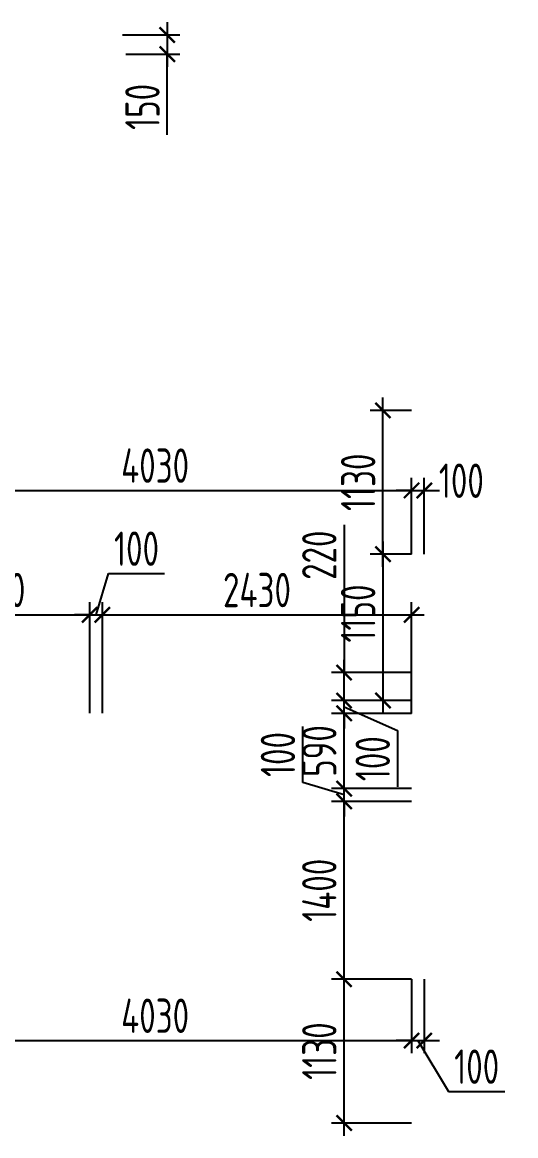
# Model space of a CAD drawing. Header units: millimetres. Extents: x -350007 to 536090, y -888 to 198380.
# Drawn here: x -56154 to -52278, y 118701 to 127451 of the extents above; entities that cross this region are included whole.
import ezdxf

# ---------------------------------------------------------------- set-up
doc = ezdxf.new("R2010")
doc.units = ezdxf.units.MM
doc.layers.add('АР_Размеры нов.', color=15, linetype='Continuous', lineweight=0)
doc.styles.add('ISOCPEUR', font='isocpeur.ttf', dxfattribs={"width": 0.7})
doc.dimstyles.new('R_100', dxfattribs={"dimtxt": 270, "dimasz": 120, "dimexe": 100, "dimexo": 0, "dimgap": 60, "dimtad": 1, "dimdec": 0, "dimrnd": 5, "dimzin": 0, "dimdsep": 46, "dimtxsty": 'ISOCPEUR', "dimblk": 'ARCHTICK', "dimcen": 0, "dimdle": 100, "dimclrd": 256, "dimclre": 256, "dimclrt": 256, "dimadec": 0, "dimazin": 0, "dimtfac": 2, "dimtdec": 0, "dimtofl": 0, "dimtmove": 1, "dimatfit": 3, "dimfxl": 1, "dimtvp": 3, "dimtolj": 1, "dimtzin": 0, "dimarcsym": 0})

# ---------------------------------------------------------------- blocks, each defined once
blk = doc.blocks.new('_ArchTick')
at = {"color": 0, "linetype": 'ByBlock', "const_width": 0.15}
blk.add_lwpolyline([(-0.5, -0.5), (0.5, 0.5)], dxfattribs=at)
blk = doc.blocks.new('*D2605')
at = {"layer": 'Defpoints', "color": 0, "ltscale": 100, "transparency": 16777216}
for p in [(-53625.7, 119930.7), (-53095.8, 119930.7), (-53095.8, 118800.7)]:
    blk.add_point(p, dxfattribs=at)
at = {"layer": 'АР_Размеры нов.', "lineweight": -2, "ltscale": 100, "transparency": 16777216}
for p, q in [((-53625.7, 118700.7), (-53625.7, 120030.7)), ((-53095.8, 119930.7), (-53725.7, 119930.7)), ((-53095.8, 118800.7), (-53725.7, 118800.7))]:
    blk.add_line(p, q, dxfattribs=at)
at = {"layer": 'АР_Размеры нов.', "lineweight": -2, "ltscale": 100, "transparency": 16777216, "xscale": 120, "yscale": 120, "zscale": 120}
for p, rotation in [((-53625.7, 119930.7), 90), ((-53625.7, 118800.7), 270)]:
    blk.add_blockref('_ArchTick', p, dxfattribs=dict(at, rotation=rotation))
at = {"layer": 'АР_Размеры нов.', "ltscale": 100, "transparency": 16777216, "insert": (-53820.7, 119365.7), "char_height": 270, "attachment_point": 5, "rotation": 90, "style": 'ISOCPEUR'}
blk.add_mtext('\\A1;1130', dxfattribs=at)
blk = doc.blocks.new('*D2606')
at = {"layer": 'Defpoints', "color": 0, "ltscale": 100, "transparency": 16777216}
for p in [(-53320.5, 124400.7), (-53095.8, 124400.7), (-53095.8, 123270.7)]:
    blk.add_point(p, dxfattribs=at)
at = {"layer": 'АР_Размеры нов.', "lineweight": -2, "ltscale": 100, "transparency": 16777216}
for p, q in [((-53320.5, 123170.7), (-53320.5, 124500.7)), ((-53095.8, 124400.7), (-53420.5, 124400.7)), ((-53095.8, 123270.7), (-53420.5, 123270.7))]:
    blk.add_line(p, q, dxfattribs=at)
at = {"layer": 'АР_Размеры нов.', "lineweight": -2, "ltscale": 100, "transparency": 16777216, "xscale": 120, "yscale": 120, "zscale": 120}
for p, rotation in [((-53320.5, 124400.7), 90), ((-53320.5, 123270.7), 270)]:
    blk.add_blockref('_ArchTick', p, dxfattribs=dict(at, rotation=rotation))
at = {"layer": 'АР_Размеры нов.', "ltscale": 100, "transparency": 16777216, "insert": (-53515.5, 123835.7), "char_height": 270, "attachment_point": 5, "rotation": 90, "style": 'ISOCPEUR'}
blk.add_mtext('\\A1;1130', dxfattribs=at)
blk = doc.blocks.new('*D2830')
at = {"layer": 'Defpoints', "color": 0, "ltscale": 100, "transparency": 16777216}
for p in [(-53095.8, 123270.7), (-53320.5, 122120.4), (-53095.8, 122120.4)]:
    blk.add_point(p, dxfattribs=at)
at = {"layer": 'АР_Размеры нов.', "lineweight": -2, "ltscale": 100, "transparency": 16777216}
for p, q in [((-53320.5, 123370.7), (-53320.5, 122020.4)), ((-53095.8, 123270.7), (-53420.5, 123270.7)), ((-53095.8, 122120.4), (-53420.5, 122120.4))]:
    blk.add_line(p, q, dxfattribs=at)
at = {"layer": 'АР_Размеры нов.', "lineweight": -2, "ltscale": 100, "transparency": 16777216, "xscale": 120, "yscale": 120, "zscale": 120}
for p, rotation in [((-53320.5, 123270.7), 90), ((-53320.5, 122120.4), 270)]:
    blk.add_blockref('_ArchTick', p, dxfattribs=dict(at, rotation=rotation))
at = {"layer": 'АР_Размеры нов.', "ltscale": 100, "transparency": 16777216, "insert": (-53515.5, 122804.6), "char_height": 270, "attachment_point": 5, "rotation": 90, "style": 'ISOCPEUR'}
blk.add_mtext('\\A1;1150', dxfattribs=at)
blk = doc.blocks.new('*D2831')
at = {"layer": 'Defpoints', "color": 0, "ltscale": 100, "transparency": 16777216}
for p in [(-53625.7, 121328.5), (-53095.8, 121328.5), (-53095.8, 119930.7)]:
    blk.add_point(p, dxfattribs=at)
at = {"layer": 'АР_Размеры нов.', "lineweight": -2, "ltscale": 100, "transparency": 16777216}
for p, q in [((-53625.7, 119830.7), (-53625.7, 121428.5)), ((-53095.8, 121328.5), (-53725.7, 121328.5)), ((-53095.8, 119930.7), (-53725.7, 119930.7))]:
    blk.add_line(p, q, dxfattribs=at)
at = {"layer": 'АР_Размеры нов.', "lineweight": -2, "ltscale": 100, "transparency": 16777216, "xscale": 120, "yscale": 120, "zscale": 120}
for p, rotation in [((-53625.7, 121328.5), 90), ((-53625.7, 119930.7), 270)]:
    blk.add_blockref('_ArchTick', p, dxfattribs=dict(at, rotation=rotation))
at = {"layer": 'АР_Размеры нов.', "ltscale": 100, "transparency": 16777216, "insert": (-53820.7, 120629.6), "char_height": 270, "attachment_point": 5, "rotation": 90, "style": 'ISOCPEUR'}
blk.add_mtext('\\A1;1400', dxfattribs=at)
blk = doc.blocks.new('*D2074')
at = {"layer": 'Defpoints', "color": 0, "ltscale": 500, "transparency": 16777216}
for p in [(-53095.8, 123771.8), (-57125.8, 123340.3), (-53095.8, 123270.7)]:
    blk.add_point(p, dxfattribs=at)
at = {"layer": 'АР_Размеры нов.', "lineweight": -2, "ltscale": 500, "transparency": 16777216}
for p, q in [((-57125.8, 123340.3), (-57125.8, 123871.8)), ((-53095.8, 123270.7), (-53095.8, 123871.8)), ((-57225.8, 123771.8), (-52995.8, 123771.8))]:
    blk.add_line(p, q, dxfattribs=at)
at = {"layer": 'АР_Размеры нов.', "lineweight": -2, "ltscale": 500, "transparency": 16777216, "xscale": 120, "yscale": 120, "zscale": 120, "rotation": 180}
blk.add_blockref('_ArchTick', (-57125.8, 123771.8), dxfattribs=at)
at = {"layer": 'АР_Размеры нов.', "lineweight": -2, "ltscale": 500, "transparency": 16777216, "xscale": 120, "yscale": 120, "zscale": 120}
blk.add_blockref('_ArchTick', (-53095.8, 123771.8), dxfattribs=at)
at = {"layer": 'АР_Размеры нов.', "lineweight": 13, "ltscale": 500, "transparency": 16777216, "insert": (-55110.8, 123966.8), "char_height": 270, "attachment_point": 5, "style": 'ISOCPEUR'}
blk.add_mtext('\\A1;4030', dxfattribs=at)
blk = doc.blocks.new('*D2075')
at = {"layer": 'Defpoints', "color": 0, "ltscale": 500, "transparency": 16777216}
for p in [(-52995.8, 123771.8), (-53095.8, 123270.7), (-52995.8, 123270.7)]:
    blk.add_point(p, dxfattribs=at)
at = {"layer": 'АР_Размеры нов.', "lineweight": -2, "ltscale": 500, "transparency": 16777216}
for p, q in [((-53095.8, 123270.7), (-53095.8, 123871.8)), ((-52995.8, 123270.7), (-52995.8, 123871.8)), ((-53095.8, 123771.8), (-53215.8, 123771.8)), ((-52995.8, 123771.8), (-52875.8, 123771.8))]:
    blk.add_line(p, q, dxfattribs=at)
at = {"layer": 'АР_Размеры нов.', "lineweight": -2, "ltscale": 500, "transparency": 16777216, "xscale": 120, "yscale": 120, "zscale": 120}
blk.add_blockref('_ArchTick', (-53095.8, 123771.8), dxfattribs=at)
at = {"layer": 'АР_Размеры нов.', "lineweight": -2, "ltscale": 500, "transparency": 16777216, "xscale": 120, "yscale": 120, "zscale": 120, "rotation": 180}
blk.add_blockref('_ArchTick', (-52995.8, 123771.8), dxfattribs=at)
at = {"layer": 'АР_Размеры нов.', "lineweight": 13, "ltscale": 500, "transparency": 16777216, "insert": (-52704.6, 123847.8), "char_height": 270, "attachment_point": 5, "style": 'ISOCPEUR'}
blk.add_mtext('\\A1;100', dxfattribs=at)
blk = doc.blocks.new('*D2192')
at = {"layer": 'Defpoints', "color": 0, "ltscale": 500, "transparency": 16777216}
for p in [(-57125.8, 120126.2), (-53095.8, 119930.7), (-53095.8, 119448.4)]:
    blk.add_point(p, dxfattribs=at)
at = {"layer": 'АР_Размеры нов.', "lineweight": -2, "ltscale": 500, "transparency": 16777216}
for p, q in [((-57125.8, 120126.2), (-57125.8, 119348.4)), ((-53095.8, 119930.7), (-53095.8, 119348.4)), ((-57225.8, 119448.4), (-52995.8, 119448.4))]:
    blk.add_line(p, q, dxfattribs=at)
at = {"layer": 'АР_Размеры нов.', "lineweight": -2, "ltscale": 500, "transparency": 16777216, "xscale": 120, "yscale": 120, "zscale": 120, "rotation": 180}
blk.add_blockref('_ArchTick', (-57125.8, 119448.4), dxfattribs=at)
at = {"layer": 'АР_Размеры нов.', "lineweight": -2, "ltscale": 500, "transparency": 16777216, "xscale": 120, "yscale": 120, "zscale": 120}
blk.add_blockref('_ArchTick', (-53095.8, 119448.4), dxfattribs=at)
at = {"layer": 'АР_Размеры нов.', "lineweight": 13, "ltscale": 500, "transparency": 16777216, "insert": (-55110.8, 119643.4), "char_height": 270, "attachment_point": 5, "style": 'ISOCPEUR'}
blk.add_mtext('\\A1;4030', dxfattribs=at)
blk = doc.blocks.new('*D2193')
at = {"layer": 'Defpoints', "color": 0, "ltscale": 500, "transparency": 16777216}
for p in [(-53095.8, 119930.7), (-52995.8, 119930.7), (-52995.8, 119448.4)]:
    blk.add_point(p, dxfattribs=at)
at = {"layer": 'АР_Размеры нов.', "lineweight": -2, "ltscale": 500, "transparency": 16777216}
for p, q in [((-53095.8, 119930.7), (-53095.8, 119348.4)), ((-52995.8, 119930.7), (-52995.8, 119348.4)), ((-53095.8, 119448.4), (-53215.8, 119448.4)), ((-53095.8, 119448.4), (-52995.8, 119448.4)), ((-53045.8, 119448.4), (-52804.8, 119048.4)), ((-52995.8, 119448.4), (-52875.8, 119448.4)), ((-52804.8, 119048.4), (-52363.5, 119048.4))]:
    blk.add_line(p, q, dxfattribs=at)
at = {"layer": 'АР_Размеры нов.', "lineweight": -2, "ltscale": 500, "transparency": 16777216, "xscale": 120, "yscale": 120, "zscale": 120}
blk.add_blockref('_ArchTick', (-53095.8, 119448.4), dxfattribs=at)
at = {"layer": 'АР_Размеры нов.', "lineweight": -2, "ltscale": 500, "transparency": 16777216, "xscale": 120, "yscale": 120, "zscale": 120, "rotation": 180}
blk.add_blockref('_ArchTick', (-52995.8, 119448.4), dxfattribs=at)
at = {"layer": 'АР_Размеры нов.', "lineweight": 13, "ltscale": 500, "transparency": 16777216, "insert": (-52584.2, 119243.4), "char_height": 270, "attachment_point": 5, "style": 'ISOCPEUR'}
blk.add_mtext('\\A1;100', dxfattribs=at)
blk = doc.blocks.new('*D2458')
at = {"layer": 'Defpoints', "color": 0, "ltscale": 500, "transparency": 16777216}
for p in [(-55624.9, 122794), (-57125.8, 122020.3), (-55624.9, 122020.3)]:
    blk.add_point(p, dxfattribs=at)
at = {"layer": 'АР_Размеры нов.', "lineweight": -2, "ltscale": 500, "transparency": 16777216}
for p, q in [((-57125.8, 122020.3), (-57125.8, 122894)), ((-55624.9, 122020.3), (-55624.9, 122894)), ((-57225.8, 122794), (-55524.9, 122794))]:
    blk.add_line(p, q, dxfattribs=at)
at = {"layer": 'АР_Размеры нов.', "lineweight": -2, "ltscale": 500, "transparency": 16777216, "xscale": 120, "yscale": 120, "zscale": 120, "rotation": 180}
blk.add_blockref('_ArchTick', (-57125.8, 122794), dxfattribs=at)
at = {"layer": 'АР_Размеры нов.', "lineweight": -2, "ltscale": 500, "transparency": 16777216, "xscale": 120, "yscale": 120, "zscale": 120}
blk.add_blockref('_ArchTick', (-55624.9, 122794), dxfattribs=at)
at = {"layer": 'АР_Размеры нов.', "lineweight": 13, "ltscale": 500, "transparency": 16777216, "insert": (-56375.3, 122989), "char_height": 270, "attachment_point": 5, "style": 'ISOCPEUR'}
blk.add_mtext('\\A1;1500', dxfattribs=at)
blk = doc.blocks.new('*D2459')
at = {"layer": 'Defpoints', "color": 0, "ltscale": 500, "transparency": 16777216}
for p in [(-55524.9, 122794), (-55624.9, 122020.2), (-55524.9, 122020.3)]:
    blk.add_point(p, dxfattribs=at)
at = {"layer": 'АР_Размеры нов.', "lineweight": -2, "ltscale": 500, "transparency": 16777216}
for p, q in [((-55574.9, 122794), (-55477.4, 123119)), ((-55477.4, 123119), (-55036.1, 123119)), ((-55624.9, 122020.2), (-55624.9, 122894)), ((-55524.9, 122020.3), (-55524.9, 122894)), ((-55624.9, 122794), (-55744.9, 122794)), ((-55624.9, 122794), (-55524.9, 122794)), ((-55524.9, 122794), (-55404.9, 122794))]:
    blk.add_line(p, q, dxfattribs=at)
at = {"layer": 'АР_Размеры нов.', "lineweight": -2, "ltscale": 500, "transparency": 16777216, "xscale": 120, "yscale": 120, "zscale": 120}
blk.add_blockref('_ArchTick', (-55624.9, 122794), dxfattribs=at)
at = {"layer": 'АР_Размеры нов.', "lineweight": -2, "ltscale": 500, "transparency": 16777216, "xscale": 120, "yscale": 120, "zscale": 120, "rotation": 180}
blk.add_blockref('_ArchTick', (-55524.9, 122794), dxfattribs=at)
at = {"layer": 'АР_Размеры нов.', "lineweight": 13, "ltscale": 500, "transparency": 16777216, "insert": (-55256.7, 123314), "char_height": 270, "attachment_point": 5, "style": 'ISOCPEUR'}
blk.add_mtext('\\A1;100', dxfattribs=at)
blk = doc.blocks.new('*D2460')
at = {"layer": 'Defpoints', "color": 0, "ltscale": 500, "transparency": 16777216}
for p in [(-53095.8, 122794), (-55524.9, 122020.3), (-53095.8, 122019.9)]:
    blk.add_point(p, dxfattribs=at)
at = {"layer": 'АР_Размеры нов.', "lineweight": -2, "ltscale": 500, "transparency": 16777216}
for p, q in [((-55524.9, 122020.3), (-55524.9, 122894)), ((-53095.8, 122019.9), (-53095.8, 122894)), ((-55624.9, 122794), (-52995.8, 122794))]:
    blk.add_line(p, q, dxfattribs=at)
at = {"layer": 'АР_Размеры нов.', "lineweight": -2, "ltscale": 500, "transparency": 16777216, "xscale": 120, "yscale": 120, "zscale": 120, "rotation": 180}
blk.add_blockref('_ArchTick', (-55524.9, 122794), dxfattribs=at)
at = {"layer": 'АР_Размеры нов.', "lineweight": -2, "ltscale": 500, "transparency": 16777216, "xscale": 120, "yscale": 120, "zscale": 120}
blk.add_blockref('_ArchTick', (-53095.8, 122794), dxfattribs=at)
at = {"layer": 'АР_Размеры нов.', "lineweight": 13, "ltscale": 500, "transparency": 16777216, "insert": (-54310.3, 122989), "char_height": 270, "attachment_point": 5, "style": 'ISOCPEUR'}
blk.add_mtext('\\A1;2430', dxfattribs=at)
blk = doc.blocks.new('*D3148')
at = {"layer": 'Defpoints', "color": 0, "transparency": 16777216}
for p in [(-53625.7, 121428.2), (-53095.8, 121428.2), (-53095.8, 121328.5)]:
    blk.add_point(p, dxfattribs=at)
at = {"layer": 'АР_Размеры нов.', "lineweight": -2, "transparency": 16777216}
for p, q in [((-53950.7, 121475.8), (-53950.7, 121917.1)), ((-53625.7, 121428.2), (-53625.7, 121548.2)), ((-53625.7, 121378.3), (-53950.7, 121475.8)), ((-53095.8, 121428.2), (-53725.7, 121428.2)), ((-53625.7, 121328.5), (-53625.7, 121428.2)), ((-53095.8, 121328.5), (-53725.7, 121328.5)), ((-53625.7, 121328.5), (-53625.7, 121208.5))]:
    blk.add_line(p, q, dxfattribs=at)
at = {"layer": 'АР_Размеры нов.', "lineweight": -2, "transparency": 16777216, "xscale": 120, "yscale": 120, "zscale": 120}
for p, rotation in [((-53625.7, 121428.2), 270), ((-53625.7, 121328.5), 90)]:
    blk.add_blockref('_ArchTick', p, dxfattribs=dict(at, rotation=rotation))
at = {"layer": 'АР_Размеры нов.', "transparency": 16777216, "insert": (-54145.7, 121696.5), "char_height": 270, "attachment_point": 5, "rotation": 90, "style": 'ISOCPEUR'}
blk.add_mtext('\\A1;100', dxfattribs=at)
blk = doc.blocks.new('*D3149')
at = {"layer": 'Defpoints', "color": 0, "transparency": 16777216}
for p in [(-53625.7, 122019.9), (-53095.8, 122019.9), (-53095.8, 121428.2)]:
    blk.add_point(p, dxfattribs=at)
at = {"layer": 'АР_Размеры нов.', "lineweight": -2, "transparency": 16777216}
for p, q in [((-53625.7, 121328.2), (-53625.7, 122119.9)), ((-53095.8, 122019.9), (-53725.7, 122019.9)), ((-53095.8, 121428.2), (-53725.7, 121428.2))]:
    blk.add_line(p, q, dxfattribs=at)
at = {"layer": 'АР_Размеры нов.', "lineweight": -2, "transparency": 16777216, "xscale": 120, "yscale": 120, "zscale": 120}
for p, rotation in [((-53625.7, 122019.9), 90), ((-53625.7, 121428.2), 270)]:
    blk.add_blockref('_ArchTick', p, dxfattribs=dict(at, rotation=rotation))
at = {"layer": 'АР_Размеры нов.', "transparency": 16777216, "insert": (-53820.7, 121724), "char_height": 270, "attachment_point": 5, "rotation": 90, "style": 'ISOCPEUR'}
blk.add_mtext('\\A1;590', dxfattribs=at)
blk = doc.blocks.new('*D3150')
at = {"layer": 'Defpoints', "color": 0, "transparency": 16777216}
for p in [(-53625.7, 122120.4), (-53095.8, 122120.4), (-53095.8, 122019.9)]:
    blk.add_point(p, dxfattribs=at)
at = {"layer": 'АР_Размеры нов.', "lineweight": -2, "transparency": 16777216}
for p, q in [((-53625.7, 122120.4), (-53625.7, 122240.4)), ((-53095.8, 122120.4), (-53725.7, 122120.4)), ((-53625.7, 122019.9), (-53625.7, 122120.4)), ((-53625.7, 122070.1), (-53205.8, 121884.1)), ((-53095.8, 122019.9), (-53725.7, 122019.9)), ((-53625.7, 122019.9), (-53625.7, 121899.9)), ((-53205.8, 121884.1), (-53205.8, 121442.8))]:
    blk.add_line(p, q, dxfattribs=at)
at = {"layer": 'АР_Размеры нов.', "lineweight": -2, "transparency": 16777216, "xscale": 120, "yscale": 120, "zscale": 120}
for p, rotation in [((-53625.7, 122120.4), 270), ((-53625.7, 122019.9), 90)]:
    blk.add_blockref('_ArchTick', p, dxfattribs=dict(at, rotation=rotation))
at = {"layer": 'АР_Размеры нов.', "transparency": 16777216, "insert": (-53400.8, 121663.5), "char_height": 270, "attachment_point": 5, "rotation": 90, "style": 'ISOCPEUR'}
blk.add_mtext('\\A1;100', dxfattribs=at)
blk = doc.blocks.new('*D3151')
at = {"layer": 'Defpoints', "color": 0, "transparency": 16777216}
for p in [(-53625.7, 122340.7), (-53095.8, 122340.7), (-53095.8, 122120.4)]:
    blk.add_point(p, dxfattribs=at)
at = {"layer": 'АР_Размеры нов.', "lineweight": -2, "transparency": 16777216}
for p, q in [((-53625.7, 123502.1), (-53625.7, 122340.7)), ((-53625.7, 122020.4), (-53625.7, 122440.7)), ((-53095.8, 122340.7), (-53725.7, 122340.7)), ((-53095.8, 122120.4), (-53725.7, 122120.4))]:
    blk.add_line(p, q, dxfattribs=at)
at = {"layer": 'АР_Размеры нов.', "lineweight": -2, "transparency": 16777216, "xscale": 120, "yscale": 120, "zscale": 120}
for p, rotation in [((-53625.7, 122340.7), 90), ((-53625.7, 122120.4), 270)]:
    blk.add_blockref('_ArchTick', p, dxfattribs=dict(at, rotation=rotation))
at = {"layer": 'АР_Размеры нов.', "transparency": 16777216, "insert": (-53820.7, 123262.5), "char_height": 270, "attachment_point": 5, "rotation": 90, "style": 'ISOCPEUR'}
blk.add_mtext('\\A1;220', dxfattribs=at)
blk = doc.blocks.new('*D4104')
at = {"layer": 'Defpoints', "color": 0, "transparency": 16777216}
for p in [(-55365.8, 127350.7), (-55340.8, 127200), (-55015.4, 127200)]:
    blk.add_point(p, dxfattribs=at)
at = {"layer": 'АР_Размеры нов.', "lineweight": -2, "transparency": 16777216}
for p, q in [((-55015.4, 127450.7), (-55015.4, 127100)), ((-55365.8, 127350.7), (-54915.4, 127350.7)), ((-55340.8, 127200), (-54915.4, 127200)), ((-55015.4, 126565), (-55015.4, 127200))]:
    blk.add_line(p, q, dxfattribs=at)
at = {"layer": 'АР_Размеры нов.', "lineweight": -2, "transparency": 16777216, "xscale": 120, "yscale": 120, "zscale": 120}
for p, rotation in [((-55015.4, 127350.7), 90), ((-55015.4, 127200), 270)]:
    blk.add_blockref('_ArchTick', p, dxfattribs=dict(at, rotation=rotation))
at = {"layer": 'АР_Размеры нов.', "transparency": 16777216, "insert": (-55210.4, 126785.7), "char_height": 270, "attachment_point": 5, "rotation": 90, "style": 'ISOCPEUR'}
blk.add_mtext('\\A1;150', dxfattribs=at)

msp = doc.modelspace()

# ---------------------------------------------------------------- dimensions: what is measured, and where the dimension line sits
at = {"layer": 'АР_Размеры нов.'}
for base, p1, p2, override, picture, middle in [((-55015.4, 127200), (-55365.8, 127350.7), (-55340.8, 127200), {"dimpost": '\\X'}, '*D4104', (-54824.1, 126785.7)), ((-53625.7, 122340.7), (-53095.8, 122120.4), (-53095.8, 122340.7), {"dimpost": '\\X', "dimfxl": 2.5, "dimarcsym": 2}, '*D3151', (-53796.2, 123262.5)), ((-53625.697, 122120.371), (-53095.7591, 122019.9064), (-53095.7591, 122120.371), {"dimpost": '\\X', "dimfxl": 2.5, "dimarcsym": 2}, '*D3150', (-53205.7644, 121824.1124))]:
    dim = msp.add_linear_dim(base=base, p1=p1, p2=p2, angle=90, dimstyle='R_100', override=override, dxfattribs=at)
    dim.commit()
    dim.dimension.update_dxf_attribs({"geometry": picture, "text_midpoint": middle, "dimtype": 160})
at = {"layer": 'АР_Размеры нов.', "ltscale": 100}
for base, p1, p2, picture, middle in [((-53320.5, 124400.7), (-53095.8, 123270.7), (-53095.8, 124400.7), '*D2606', (-53515.5, 123835.7)), ((-53625.7, 121328.5), (-53095.8, 119930.7), (-53095.8, 121328.5), '*D2831', (-53820.7, 120629.6)), ((-53625.7, 119930.7), (-53095.8, 118800.7), (-53095.8, 119930.7), '*D2605', (-53820.7, 119365.7))]:
    dim = msp.add_linear_dim(base=base, p1=p1, p2=p2, angle=90, dimstyle='R_100', override={"dimpost": '\\X', "dimfxl": 2.5, "dimarcsym": 2}, dxfattribs=at)
    dim.commit()
    dim.dimension.update_dxf_attribs({"geometry": picture, "text_midpoint": middle})
at = {"layer": 'АР_Размеры нов.', "lineweight": 13, "ltscale": 500}
for base, p1, p2, picture, middle in [((-53095.8, 123771.8), (-57125.8, 123340.3), (-53095.8, 123270.7), '*D2074', (-55110.8, 123966.8)), ((-55524.9, 122794), (-55624.9, 122020.2), (-55524.9, 122020.3), '*D2459', (-55417.4, 123314)), ((-55624.9, 122794), (-57125.8, 122020.3), (-55624.9, 122020.3), '*D2458', (-56375.3, 122989)), ((-53095.8, 122794), (-55524.9, 122020.3), (-53095.8, 122019.9), '*D2460', (-54310.3, 122989)), ((-53095.8, 119448.4), (-57125.8, 120126.2), (-53095.8, 119930.7), '*D2192', (-55110.8, 119643.4))]:
    dim = msp.add_linear_dim(base=base, p1=p1, p2=p2, dimstyle='R_100', override={"dimpost": '\\X'}, dxfattribs=at)
    dim.commit()
    dim.dimension.update_dxf_attribs({"geometry": picture, "text_midpoint": middle})
for base, p1, p2, picture, middle in [((-52995.8, 123771.8), (-53095.8, 123270.7), (-52995.8, 123270.7), '*D2075', (-52704.6, 123652.8)), ((-52995.8, 119448.4), (-53095.8, 119930.7), (-52995.8, 119930.7), '*D2193', (-52744.8, 119048.4))]:
    dim = msp.add_linear_dim(base=base, p1=p1, p2=p2, dimstyle='R_100', override={"dimpost": '\\X'}, dxfattribs=at)
    dim.commit()
    dim.dimension.update_dxf_attribs({"geometry": picture, "text_midpoint": middle, "dimtype": 160})
at = {"layer": 'АР_Размеры нов.', "ltscale": 100}
dim = msp.add_linear_dim(base=(-53320.5, 122120.4), p1=(-53095.8, 123270.7), p2=(-53095.8, 122120.4), angle=90, dimstyle='R_100', override={"dimpost": '\\X', "dimfxl": 2.5, "dimarcsym": 2}, dxfattribs=at)
dim.commit()
dim.dimension.update_dxf_attribs({"geometry": '*D2830', "text_midpoint": (-53320.5, 122804.6), "dimtype": 160})
at = {"layer": 'АР_Размеры нов.'}
for base, p1, p2, picture, middle in [((-53625.7, 122019.9), (-53095.8, 121428.2), (-53095.8, 122019.9), '*D3149', (-53820.7, 121724)), ((-53625.7, 121428.2), (-53095.8, 121328.5), (-53095.8, 121428.2), '*D3148', (-54145.7, 121535.8))]:
    dim = msp.add_linear_dim(base=base, p1=p1, p2=p2, angle=90, dimstyle='R_100', override={"dimpost": '\\X', "dimfxl": 2.5, "dimarcsym": 2}, dxfattribs=at)
    dim.commit()
    dim.dimension.update_dxf_attribs({"geometry": picture, "text_midpoint": middle})

doc.saveas('drawing.dxf')
